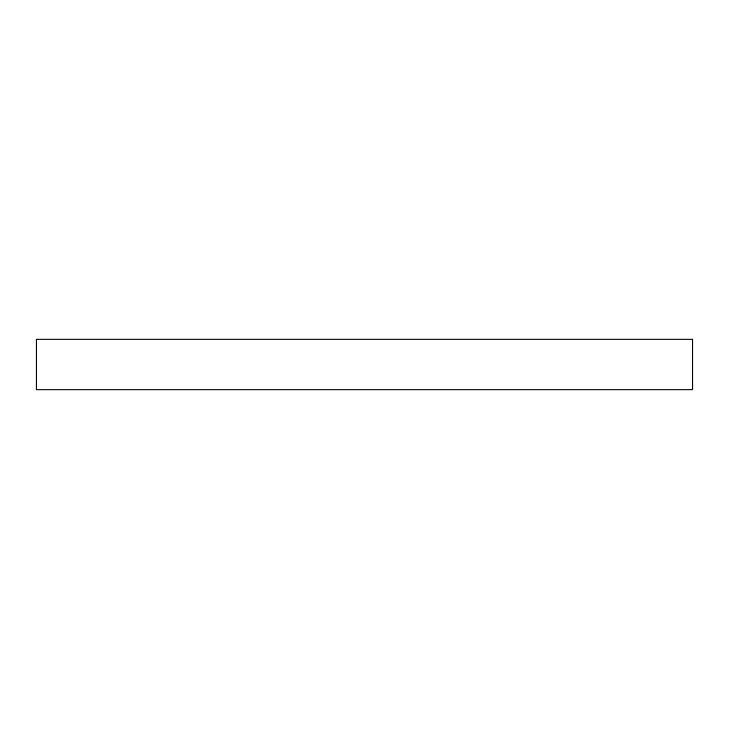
<?xml version="1.0" encoding="UTF-8"?>
<svg xmlns="http://www.w3.org/2000/svg" width="729" height="729" viewBox="0 0 729 729"><rect width="100%" height="100%" fill="white"/><g stroke="black" fill="none" stroke-linecap="round" stroke-linejoin="round"><path stroke-width="1.09" d="M692.55 339.34L36.45 339.34L36.45 389.66L692.55 389.66L692.55 339.34"/></g></svg>
